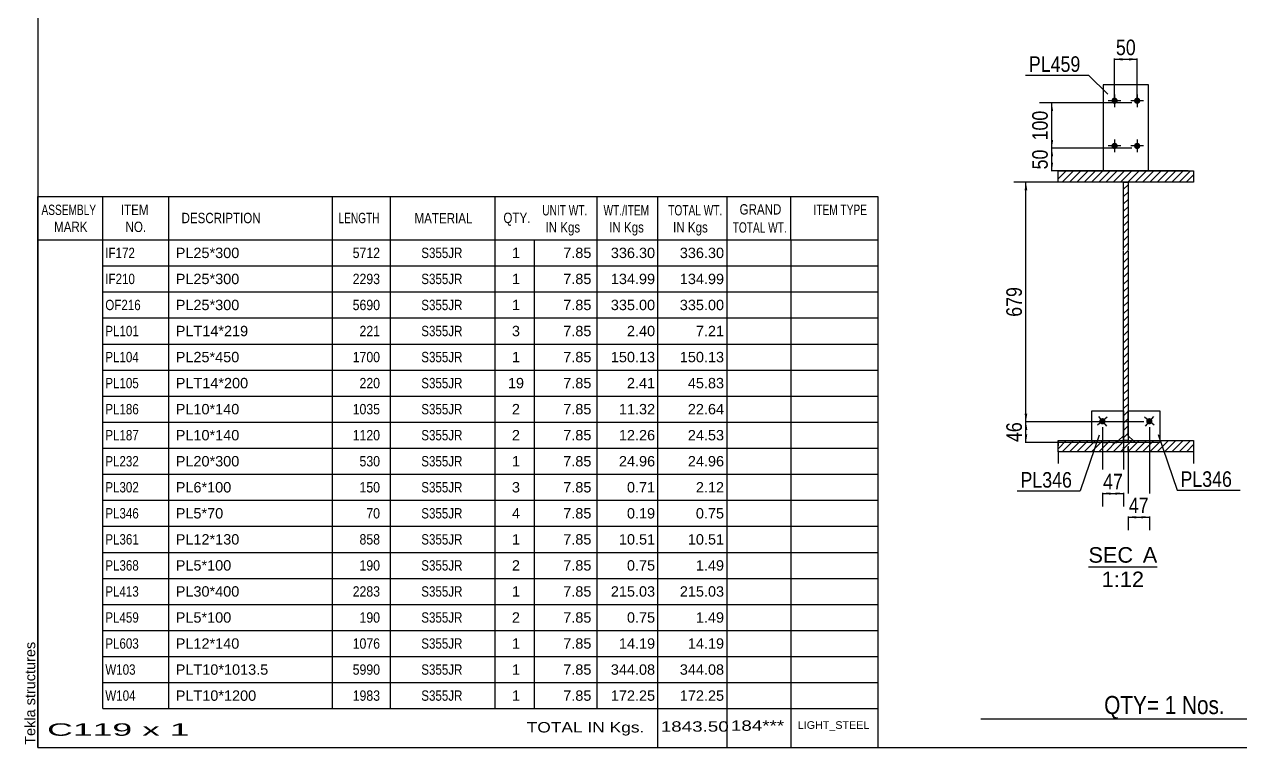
# Model space of a CAD drawing. Header units: millimetres. Extents: x -266 to 146, y -161 to 127.
# Drawn here: x -266.4 to -42.1, y -160.5 to -27.2 of the extents above; entities that cross this region are included whole.
import ezdxf

# ---------------------------------------------------------------- set-up
doc = ezdxf.new("R2010")
doc.units = ezdxf.units.MM
doc.linetypes.add('DXK_LINE_DOT1', pattern=[1.8814, 0.9407, -0.9407])
doc.styles.add('Arial', font='ARIAL.TTF', dxfattribs={"height": 0.2})
doc.styles.add('Arial Narrow', font='ARIALN.TTF', dxfattribs={"height": 0.2})

# ---------------------------------------------------------------- blocks, each defined once
blk = doc.blocks.new('Unknown-622979541-1210')
at = {"color": 5, "linetype": 'Continuous'}
for p, q in [((-263.9, 126.52), (-263.9, -160.48)), ((-263.9, -160.48), (146.1, -160.48))]:
    blk.add_line(p, q, dxfattribs=at)
at = {"color": 174, "linetype": 'Continuous', "style": 'Arial'}
blk.add_text('Tekla structures', height=1.9102, rotation=90, dxfattribs=at).set_placement((-264.4, -159.98))
blk = doc.blocks.new('Unknown-622979541-12 - 1256')
at = {"color": 1, "linetype": 'Continuous'}
blk.add_line((-70.17, -127.17), (-57.48, -127.17), dxfattribs=at)
at = {"color": 0, "linetype": 'Continuous'}
for points in [[(-61.95, -126.42), (-61.95, -123.42), (-70.17, -123.42), (-70.17, -126.42)], [(-57.48, -126.42), (-57.48, -123.42), (-60.15, -123.42), (-60.15, -126.42)], [(-59.93, -130.92), (-59.93, -127.92), (-67.72, -127.92), (-67.72, -130.92)]]:
    blk.add_wipeout(points, dxfattribs=at)
at = {"color": 136, "linetype": 'Continuous', "style": 'Arial'}
for s, height, p in [('SEC', 2.865, (-70.17, -126.42)), ('A', 2.87, (-60.15, -126.42)), ('1:12', 2.865, (-67.72, -130.92))]:
    blk.add_text(s, height=height, dxfattribs=at).set_placement(p)
blk = doc.blocks.new('Part-622979541-1280 - 1256')
at = {"linetype": 'Continuous'}
h = blk.add_hatch(dxfattribs=at)
h.set_pattern_fill('', scale=0.3, style=0, pattern_type=0)
h.set_pattern_definition([(45, (-50.77, -56.2679), (-0.67352, 0.67352), [])])
h.paths.add_polyline_path([(-75.77, -56.27), (-50.77, -56.27), (-50.77, -54.18), (-75.77, -54.18)])
at = {"color": 2, "linetype": 'Continuous'}
for p, q in [((-75.77, -56.27), (-75.77, -54.18)), ((-75.77, -54.18), (-50.77, -54.18)), ((-50.77, -54.18), (-50.77, -56.27)), ((-50.77, -56.27), (-75.77, -56.27))]:
    blk.add_line(p, q, dxfattribs=at)
blk = doc.blocks.new('Part-622979541-1282 - 1256')
at = {"linetype": 'Continuous'}
h = blk.add_hatch(dxfattribs=at)
h.set_pattern_fill('', scale=0.3, style=0, pattern_type=0)
h.set_pattern_definition([(45, (-50.77, -106.00215), (-0.67352, 0.67352), [])])
h.paths.add_polyline_path([(-75.77, -106), (-50.77, -106), (-50.77, -103.91), (-75.77, -103.91)])
at = {"color": 7, "linetype": 'DXK_LINE_DOT1'}
for p, q in [((-75.77, -103.91), (-75.77, -106)), ((-50.77, -103.91), (-50.77, -106))]:
    blk.add_line(p, q, dxfattribs=at)
at = {"color": 2, "linetype": 'Continuous'}
for p, q in [((-75.77, -106), (-75.77, -103.91)), ((-75.77, -103.91), (-50.77, -103.91)), ((-50.77, -103.91), (-50.77, -106)), ((-75.77, -106), (-75.77, -108.13)), ((-50.77, -106), (-75.77, -106)), ((-50.77, -106), (-50.77, -108.13))]:
    blk.add_line(p, q, dxfattribs=at)
blk = doc.blocks.new('Bolt-622979541-1334 - 1256')
at = {"linetype": 'Continuous'}
blk.add_hatch(color=3, dxfattribs=at).paths.add_polyline_path([(-58.49, -100.72, -1), (-59.39, -99.98, -1)])
at = {"color": 3, "linetype": 'Continuous'}
for p, q in [((-58.04, -101.09), (-59.84, -99.61)), ((-58.2, -99.45), (-59.68, -101.25))]:
    blk.add_line(p, q, dxfattribs=at)
blk = doc.blocks.new('Part-622979541-1286 - 1256')
at = {"linetype": 'Continuous'}
h = blk.add_hatch(dxfattribs=at)
h.set_pattern_fill('', scale=0.3, style=0, pattern_type=0)
h.set_pattern_definition([(45, (-62.8534, -103.9096), (-0.67352, 0.67352), [])])
h.paths.add_polyline_path([(-63.69, -103.91), (-62.85, -103.91), (-62.85, -56.27), (-63.69, -56.27)])
at = {"color": 2, "linetype": 'Continuous'}
for p, q in [((-63.69, -68.77), (-63.69, -56.27)), ((-63.69, -56.27), (-62.85, -56.27)), ((-62.85, -56.27), (-62.85, -68.77)), ((-63.69, -103.91), (-63.69, -68.87)), ((-62.85, -68.87), (-62.85, -103.91)), ((-62.85, -103.91), (-63.69, -103.91))]:
    blk.add_line(p, q, dxfattribs=at)
at = {"color": 7, "linetype": 'DXK_LINE_DOT1'}
for p, q in [((-63.69, -106.04), (-63.69, -103.91)), ((-62.85, -106.04), (-62.85, -103.91))]:
    blk.add_line(p, q, dxfattribs=at)
blk = doc.blocks.new('Bolt-622979541-1333 - 1256')
at = {"linetype": 'Continuous'}
blk.add_hatch(color=3, dxfattribs=at).paths.add_polyline_path([(-67.15, -99.98, -1), (-68.05, -100.72, -1)])
at = {"color": 3, "linetype": 'Continuous'}
for p, q in [((-66.7, -99.61), (-68.5, -101.09)), ((-68.34, -99.45), (-66.86, -101.25))]:
    blk.add_line(p, q, dxfattribs=at)
blk = doc.blocks.new('Bolt-622979541-1293 - 1256')
at = {"linetype": 'Continuous'}
for points in [[(-64.77, -41.27, -1), (-65.94, -41.27, -1)], [(-60.6, -41.27, -1), (-61.77, -41.27, -1)], [(-64.77, -49.6, -1), (-65.94, -49.6, -1)], [(-60.6, -49.6, -1), (-61.77, -49.6, -1)]]:
    blk.add_hatch(color=3, dxfattribs=at).paths.add_polyline_path(points)
at = {"color": 3, "linetype": 'Continuous'}
for p, q in [((-65.35, -40.1), (-65.35, -42.43)), ((-61.19, -40.1), (-61.19, -42.43)), ((-64.19, -41.27), (-66.52, -41.27)), ((-60.02, -41.27), (-62.35, -41.27)), ((-65.35, -48.43), (-65.35, -50.77)), ((-61.19, -48.43), (-61.19, -50.77)), ((-64.19, -49.6), (-66.52, -49.6)), ((-60.02, -49.6), (-62.35, -49.6))]:
    blk.add_line(p, q, dxfattribs=at)
blk = doc.blocks.new('Part-622979541-1361 - 1256')
at = {"color": 2, "linetype": 'Continuous'}
for p, q in [((-62.83, -103.01), (-62.83, -98.43)), ((-62.83, -98.43), (-57, -98.43)), ((-57, -98.43), (-57, -103.91)), ((-62.83, -103.01), (-61.93, -103.91))]:
    blk.add_line(p, q, dxfattribs=at)
at = {"color": 7, "linetype": 'DXK_LINE_DOT1'}
for p, q in [((-61.93, -103.91), (-61.58, -104.26)), ((-57, -104.26), (-61.58, -104.26)), ((-57, -103.91), (-57, -104.26))]:
    blk.add_line(p, q, dxfattribs=at)
blk = doc.blocks.new('Part-622979541-1366 - 1256')
at = {"color": 2, "linetype": 'Continuous'}
for p, q in [((-69.55, -103.91), (-69.55, -98.43)), ((-69.55, -98.43), (-63.71, -98.43)), ((-63.71, -98.43), (-63.71, -103.01)), ((-63.71, -103.01), (-64.61, -103.91))]:
    blk.add_line(p, q, dxfattribs=at)
at = {"color": 7, "linetype": 'DXK_LINE_DOT1'}
for p, q in [((-69.55, -103.91), (-69.55, -104.26)), ((-69.55, -104.26), (-64.96, -104.26)), ((-64.61, -103.91), (-64.96, -104.26))]:
    blk.add_line(p, q, dxfattribs=at)
blk = doc.blocks.new('Part-622979541-1389 - 1256')
at = {"color": 2, "linetype": 'Continuous'}
for p, q in [((-59.1, -38.35), (-67.44, -38.35)), ((-67.44, -38.35), (-67.44, -54.18)), ((-59.1, -54.18), (-59.1, -38.35))]:
    blk.add_line(p, q, dxfattribs=at)
at = {"color": 7, "linetype": 'DXK_LINE_DOT1'}
blk.add_line((-67.44, -54.18), (-59.1, -54.18), dxfattribs=at)
blk = doc.blocks.new('StraightDimension-622979541-1472 - 1256')
at = {"linetype": 'Continuous'}
for points in [[(-63.85, -33.87), (-65.35, -33.62), (-63.85, -33.37)], [(-62.69, -33.37), (-61.19, -33.62), (-62.69, -33.87)]]:
    blk.add_hatch(color=7, dxfattribs=at).paths.add_polyline_path(points)
at = {"color": 7, "linetype": 'Continuous'}
for p, q in [((-65.35, -40.68), (-65.35, -31.37)), ((-61.19, -40.68), (-61.19, -31.37)), ((-65.35, -33.62), (-61.19, -33.62))]:
    blk.add_line(p, q, dxfattribs=at)
at = {"color": 0}
blk.add_wipeout([(-60.84, -33.47), (-60.84, -29.27), (-65.7, -29.27), (-65.7, -33.47)], dxfattribs=at)
at = {"color": 3, "style": 'Arial Narrow'}
blk.add_text('50', height=2.863, dxfattribs=at).set_placement((-65.1, -32.87))
blk = doc.blocks.new('StraightDimension-622979541-1484 - 1256')
at = {"linetype": 'Continuous'}
for points in [[(-77.18, -43.18), (-76.93, -41.68), (-76.68, -43.18)], [(-76.68, -48.52), (-76.93, -50.02), (-77.18, -48.52)]]:
    blk.add_hatch(color=7, dxfattribs=at).paths.add_polyline_path(points)
at = {"color": 7, "linetype": 'Continuous'}
for p, q in [((-62.19, -41.68), (-79.18, -41.68)), ((-76.93, -50.02), (-76.93, -41.68)), ((-62.19, -50.02), (-79.18, -50.02))]:
    blk.add_line(p, q, dxfattribs=at)
at = {"color": 0}
blk.add_wipeout([(-77.08, -42.51), (-81.28, -42.51), (-81.28, -49.19), (-77.08, -49.19)], dxfattribs=at)
at = {"color": 3, "style": 'Arial Narrow'}
blk.add_text('100', height=2.863, rotation=90.0002, dxfattribs=at).set_placement((-77.68, -48.59))
blk = doc.blocks.new('StraightDimension-622979541-1425 - 1256')
at = {"linetype": 'Continuous'}
for points in [[(-66.1, -113.9), (-67.6, -113.65), (-66.1, -113.4)], [(-65.19, -113.4), (-63.69, -113.65), (-65.19, -113.9)]]:
    blk.add_hatch(color=7, dxfattribs=at).paths.add_polyline_path(points)
at = {"color": 7, "linetype": 'Continuous'}
for p, q in [((-67.6, -101.43), (-67.6, -116.05)), ((-63.69, -103.1), (-63.69, -116.05)), ((-67.6, -113.65), (-63.69, -113.65))]:
    blk.add_line(p, q, dxfattribs=at)
at = {"color": 0}
blk.add_wipeout([(-63.22, -113.5), (-63.22, -109.3), (-68.07, -109.3), (-68.07, -113.5)], dxfattribs=at)
at = {"color": 3, "style": 'Arial Narrow'}
blk.add_text('47', height=2.863, dxfattribs=at).set_placement((-67.47, -112.9))
blk = doc.blocks.new('StraightDimension-622979541-1494 - 1256')
at = {"linetype": 'Continuous'}
for points in [[(-77.18, -51.52), (-76.93, -50.02), (-76.68, -51.52)], [(-76.68, -52.68), (-76.93, -54.18), (-77.18, -52.68)]]:
    blk.add_hatch(color=7, dxfattribs=at).paths.add_polyline_path(points)
at = {"color": 7, "linetype": 'Continuous'}
for p, q in [((-62.19, -50.02), (-79.18, -50.02)), ((-76.93, -54.18), (-76.93, -50.02)), ((-51.77, -54.18), (-79.18, -54.18))]:
    blk.add_line(p, q, dxfattribs=at)
at = {"color": 0}
blk.add_wipeout([(-77.08, -49.67), (-81.28, -49.67), (-81.28, -54.53), (-77.08, -54.53)], dxfattribs=at)
at = {"color": 3, "style": 'Arial Narrow'}
blk.add_text('50', height=2.863, rotation=90.0002, dxfattribs=at).set_placement((-77.68, -53.93))
blk = doc.blocks.new('StraightDimension-622979541-1455 - 1256')
at = {"linetype": 'Continuous'}
for points in [[(-81.95, -57.77), (-81.7, -56.27), (-81.45, -57.77)], [(-81.45, -98.93), (-81.7, -100.43), (-81.95, -98.93)]]:
    blk.add_hatch(color=7, dxfattribs=at).paths.add_polyline_path(points)
at = {"color": 7, "linetype": 'Continuous'}
for p, q in [((-51.77, -56.27), (-83.95, -56.27)), ((-81.7, -100.43), (-81.7, -56.27)), ((-59.94, -100.43), (-83.95, -100.43))]:
    blk.add_line(p, q, dxfattribs=at)
at = {"color": 0}
blk.add_wipeout([(-81.85, -75.01), (-86.05, -75.01), (-86.05, -81.69), (-81.85, -81.69)], dxfattribs=at)
at = {"color": 3, "style": 'Arial Narrow'}
blk.add_text('679', height=2.863, rotation=90.0002, dxfattribs=at).set_placement((-82.45, -81.09))
blk = doc.blocks.new('StraightDimension-622979541-1464 - 1256')
at = {"linetype": 'Continuous'}
for points in [[(-81.95, -101.93), (-81.7, -100.43), (-81.45, -101.93)], [(-81.45, -102.76), (-81.7, -104.26), (-81.95, -102.76)]]:
    blk.add_hatch(color=7, dxfattribs=at).paths.add_polyline_path(points)
at = {"color": 7, "linetype": 'Continuous'}
for p, q in [((-59.94, -100.43), (-83.95, -100.43)), ((-81.7, -104.26), (-81.7, -100.43)), ((-58, -104.26), (-83.95, -104.26))]:
    blk.add_line(p, q, dxfattribs=at)
at = {"color": 0}
blk.add_wipeout([(-81.85, -99.92), (-86.05, -99.92), (-86.05, -104.78), (-81.85, -104.78)], dxfattribs=at)
at = {"color": 3, "style": 'Arial Narrow'}
blk.add_text('46', height=2.863, rotation=90.0002, dxfattribs=at).set_placement((-82.45, -104.18))
blk = doc.blocks.new('StraightDimension-622979541-1505 - 1256')
at = {"linetype": 'Continuous'}
for points in [[(-61.35, -118.27), (-62.85, -118.02), (-61.35, -117.77)], [(-60.44, -117.77), (-58.94, -118.02), (-60.44, -118.27)]]:
    blk.add_hatch(color=7, dxfattribs=at).paths.add_polyline_path(points)
at = {"color": 7, "linetype": 'Continuous'}
for p, q in [((-58.94, -101.43), (-58.94, -120.42)), ((-62.85, -104.91), (-62.85, -120.42)), ((-62.85, -118.02), (-58.94, -118.02))]:
    blk.add_line(p, q, dxfattribs=at)
at = {"color": 0}
blk.add_wipeout([(-58.47, -117.87), (-58.47, -113.67), (-63.32, -113.67), (-63.32, -117.87)], dxfattribs=at)
at = {"color": 3, "style": 'Arial Narrow'}
blk.add_text('47', height=2.863, dxfattribs=at).set_placement((-62.72, -117.27))
blk = doc.blocks.new('CBS_BOM-622979541-12163')
at = {"color": 7, "linetype": 'Continuous'}
for p, q in [((-263.93, -66.91), (-263.93, -58.91)), ((-263.93, -58.91), (-109.01, -58.91)), ((-251.93, -66.91), (-251.93, -58.91)), ((-239.74, -66.91), (-239.74, -58.91)), ((-209.58, -66.91), (-209.58, -58.91)), ((-198.9, -66.91), (-198.9, -58.91)), ((-179.58, -66.91), (-179.58, -58.91)), ((-160.78, -66.91), (-160.78, -58.91)), ((-149.57, -66.91), (-149.57, -58.91)), ((-136.78, -66.91), (-136.78, -58.91)), ((-125.03, -66.91), (-125.03, -58.91)), ((-109.01, -58.92), (-109.02, -66.9)), ((-263.93, -66.91), (-109.01, -66.91)), ((-263.93, -71.71), (-263.93, -66.91)), ((-251.93, -71.71), (-251.93, -66.91)), ((-239.74, -71.71), (-239.74, -66.91)), ((-209.58, -71.71), (-209.58, -66.91)), ((-198.9, -71.71), (-198.9, -66.91)), ((-179.58, -71.71), (-179.58, -66.91)), ((-172.32, -71.71), (-172.32, -66.91)), ((-160.78, -71.71), (-160.78, -66.91)), ((-149.57, -71.71), (-149.57, -66.91)), ((-136.78, -71.71), (-136.78, -66.91)), ((-125.02, -71.71), (-125.02, -66.91)), ((-109.01, -66.92), (-109.01, -71.71)), ((-263.93, -76.51), (-263.93, -71.71)), ((-251.93, -71.71), (-109.01, -71.71)), ((-251.93, -76.51), (-251.93, -71.71)), ((-239.74, -76.51), (-239.74, -71.71)), ((-209.58, -76.51), (-209.58, -71.71)), ((-198.9, -76.51), (-198.9, -71.71)), ((-179.58, -76.51), (-179.58, -71.71)), ((-172.32, -76.51), (-172.32, -71.71)), ((-160.78, -76.51), (-160.78, -71.71)), ((-149.57, -76.51), (-149.57, -71.71)), ((-136.78, -76.51), (-136.78, -71.71)), ((-125.02, -76.51), (-125.02, -71.71)), ((-109.01, -71.72), (-109.01, -76.51)), ((-263.93, -81.31), (-263.93, -76.51)), ((-251.93, -76.51), (-109.01, -76.51)), ((-251.93, -81.31), (-251.93, -76.51)), ((-239.74, -81.31), (-239.74, -76.51)), ((-209.58, -81.31), (-209.58, -76.51)), ((-198.9, -81.31), (-198.9, -76.51)), ((-179.58, -81.31), (-179.58, -76.51)), ((-172.32, -81.31), (-172.32, -76.51)), ((-160.78, -81.31), (-160.78, -76.51)), ((-149.57, -81.31), (-149.57, -76.51)), ((-136.78, -81.31), (-136.78, -76.51)), ((-125.02, -81.31), (-125.02, -76.51)), ((-109.01, -76.52), (-109.01, -81.31)), ((-263.93, -86.11), (-263.93, -81.31)), ((-251.93, -81.31), (-109.01, -81.31)), ((-251.93, -86.11), (-251.93, -81.31)), ((-239.74, -86.11), (-239.74, -81.31)), ((-209.58, -86.11), (-209.58, -81.31)), ((-198.9, -86.11), (-198.9, -81.31)), ((-179.58, -86.11), (-179.58, -81.31)), ((-172.32, -86.11), (-172.32, -81.31)), ((-160.78, -86.11), (-160.78, -81.31)), ((-149.57, -86.11), (-149.57, -81.31)), ((-136.78, -86.11), (-136.78, -81.31)), ((-125.02, -86.11), (-125.02, -81.31)), ((-109.01, -81.32), (-109.01, -86.11)), ((-263.93, -90.91), (-263.93, -86.11)), ((-251.93, -86.11), (-109.01, -86.11)), ((-251.93, -90.91), (-251.93, -86.11)), ((-239.74, -90.91), (-239.74, -86.11)), ((-209.58, -90.91), (-209.58, -86.11)), ((-198.9, -90.91), (-198.9, -86.11)), ((-179.58, -90.91), (-179.58, -86.11)), ((-172.32, -90.91), (-172.32, -86.11)), ((-160.78, -90.91), (-160.78, -86.11)), ((-149.57, -90.91), (-149.57, -86.11)), ((-136.78, -90.91), (-136.78, -86.11)), ((-125.02, -90.91), (-125.02, -86.11)), ((-109.01, -86.12), (-109.01, -90.91)), ((-263.93, -95.71), (-263.93, -90.91)), ((-251.93, -90.91), (-109.01, -90.91)), ((-251.93, -95.71), (-251.93, -90.91)), ((-239.74, -95.71), (-239.74, -90.91)), ((-209.58, -95.71), (-209.58, -90.91)), ((-198.9, -95.71), (-198.9, -90.91)), ((-179.58, -95.71), (-179.58, -90.91)), ((-172.32, -95.71), (-172.32, -90.91)), ((-160.78, -95.71), (-160.78, -90.91)), ((-149.57, -95.71), (-149.57, -90.91)), ((-136.78, -95.71), (-136.78, -90.91)), ((-125.02, -95.71), (-125.02, -90.91)), ((-109.01, -90.92), (-109.01, -95.71)), ((-263.93, -100.51), (-263.93, -95.71)), ((-251.93, -95.71), (-109.01, -95.71)), ((-251.93, -100.51), (-251.93, -95.71)), ((-239.74, -100.51), (-239.74, -95.71)), ((-209.58, -100.51), (-209.58, -95.71)), ((-198.9, -100.51), (-198.9, -95.71)), ((-179.58, -100.51), (-179.58, -95.71)), ((-172.32, -100.51), (-172.32, -95.71)), ((-160.78, -100.51), (-160.78, -95.71)), ((-149.57, -100.51), (-149.57, -95.71)), ((-136.78, -100.51), (-136.78, -95.71)), ((-125.02, -100.51), (-125.02, -95.71)), ((-109.01, -95.72), (-109.01, -100.51)), ((-263.93, -105.31), (-263.93, -100.51)), ((-251.93, -100.51), (-109.01, -100.51)), ((-251.93, -105.31), (-251.93, -100.51)), ((-239.74, -105.31), (-239.74, -100.51)), ((-209.58, -105.31), (-209.58, -100.51)), ((-198.9, -105.31), (-198.9, -100.51)), ((-179.58, -105.31), (-179.58, -100.51)), ((-172.32, -105.31), (-172.32, -100.51)), ((-160.78, -105.31), (-160.78, -100.51)), ((-149.57, -105.31), (-149.57, -100.51)), ((-136.78, -105.31), (-136.78, -100.51)), ((-125.02, -105.31), (-125.02, -100.51)), ((-109.01, -100.52), (-109.01, -105.31)), ((-263.93, -110.11), (-263.93, -105.31)), ((-251.93, -105.31), (-109.01, -105.31)), ((-251.93, -110.11), (-251.93, -105.31)), ((-239.74, -110.11), (-239.74, -105.31)), ((-209.58, -110.11), (-209.58, -105.31)), ((-198.9, -110.11), (-198.9, -105.31)), ((-179.58, -110.11), (-179.58, -105.31)), ((-172.32, -110.11), (-172.32, -105.31)), ((-160.78, -110.11), (-160.78, -105.31)), ((-149.57, -110.11), (-149.57, -105.31)), ((-136.78, -110.11), (-136.78, -105.31)), ((-125.02, -110.11), (-125.02, -105.31)), ((-109.01, -105.32), (-109.01, -110.11)), ((-263.93, -114.91), (-263.93, -110.11)), ((-251.93, -110.11), (-109.01, -110.11)), ((-251.93, -114.91), (-251.93, -110.11)), ((-239.74, -114.91), (-239.74, -110.11)), ((-209.58, -114.91), (-209.58, -110.11)), ((-198.9, -114.91), (-198.9, -110.11)), ((-179.58, -114.91), (-179.58, -110.11)), ((-172.32, -114.91), (-172.32, -110.11)), ((-160.78, -114.91), (-160.78, -110.11)), ((-149.57, -114.91), (-149.57, -110.11)), ((-136.78, -114.91), (-136.78, -110.11)), ((-125.02, -114.91), (-125.02, -110.11)), ((-109.01, -110.12), (-109.01, -114.91)), ((-263.93, -119.71), (-263.93, -114.91)), ((-251.93, -114.91), (-109.01, -114.91)), ((-251.93, -119.71), (-251.93, -114.91)), ((-239.74, -119.71), (-239.74, -114.91)), ((-209.58, -119.71), (-209.58, -114.91)), ((-198.9, -119.71), (-198.9, -114.91)), ((-179.58, -119.71), (-179.58, -114.91)), ((-172.32, -119.71), (-172.32, -114.91)), ((-160.78, -119.71), (-160.78, -114.91)), ((-149.57, -119.71), (-149.57, -114.91)), ((-136.78, -119.71), (-136.78, -114.91)), ((-125.02, -119.71), (-125.02, -114.91)), ((-109.01, -114.92), (-109.01, -119.71)), ((-263.93, -124.51), (-263.93, -119.71)), ((-251.93, -119.71), (-109.01, -119.71)), ((-251.93, -124.51), (-251.93, -119.71)), ((-239.74, -124.51), (-239.74, -119.71)), ((-209.58, -124.51), (-209.58, -119.71)), ((-198.9, -124.51), (-198.9, -119.71)), ((-179.58, -124.51), (-179.58, -119.71)), ((-172.32, -124.51), (-172.32, -119.71)), ((-160.78, -124.51), (-160.78, -119.71)), ((-149.57, -124.51), (-149.57, -119.71)), ((-136.78, -124.51), (-136.78, -119.71)), ((-125.02, -124.51), (-125.02, -119.71)), ((-109.01, -119.72), (-109.01, -124.51)), ((-263.93, -129.31), (-263.93, -124.51)), ((-251.93, -124.51), (-109.01, -124.51)), ((-251.93, -129.31), (-251.93, -124.51)), ((-239.74, -129.31), (-239.74, -124.51)), ((-209.58, -129.31), (-209.58, -124.51)), ((-198.9, -129.31), (-198.9, -124.51)), ((-179.58, -129.31), (-179.58, -124.51)), ((-172.32, -129.31), (-172.32, -124.51)), ((-160.78, -129.31), (-160.78, -124.51)), ((-149.57, -129.31), (-149.57, -124.51)), ((-136.78, -129.31), (-136.78, -124.51)), ((-125.02, -129.31), (-125.02, -124.51)), ((-109.01, -124.52), (-109.01, -129.31)), ((-263.93, -134.11), (-263.93, -129.31)), ((-251.93, -129.31), (-109.01, -129.31)), ((-251.93, -134.11), (-251.93, -129.31)), ((-239.74, -134.11), (-239.74, -129.31)), ((-209.58, -134.11), (-209.58, -129.31)), ((-198.9, -134.11), (-198.9, -129.31)), ((-179.58, -134.11), (-179.58, -129.31)), ((-172.32, -134.11), (-172.32, -129.31)), ((-160.78, -134.11), (-160.78, -129.31)), ((-149.57, -134.11), (-149.57, -129.31)), ((-136.78, -134.11), (-136.78, -129.31)), ((-125.02, -134.11), (-125.02, -129.31)), ((-109.01, -129.32), (-109.01, -134.11)), ((-263.93, -138.91), (-263.93, -134.11)), ((-251.93, -134.11), (-109.01, -134.11)), ((-251.93, -138.91), (-251.93, -134.11)), ((-239.74, -138.91), (-239.74, -134.11)), ((-209.58, -138.91), (-209.58, -134.11)), ((-198.9, -138.91), (-198.9, -134.11)), ((-179.58, -138.91), (-179.58, -134.11)), ((-172.32, -138.91), (-172.32, -134.11)), ((-160.78, -138.91), (-160.78, -134.11)), ((-149.57, -138.91), (-149.57, -134.11)), ((-136.78, -138.91), (-136.78, -134.11)), ((-125.02, -138.91), (-125.02, -134.11)), ((-109.01, -134.12), (-109.01, -138.91)), ((-263.93, -143.71), (-263.93, -138.91)), ((-251.93, -138.91), (-109.01, -138.91)), ((-251.93, -143.71), (-251.93, -138.91)), ((-239.74, -143.71), (-239.74, -138.91)), ((-209.58, -143.71), (-209.58, -138.91)), ((-198.9, -143.71), (-198.9, -138.91)), ((-179.58, -143.71), (-179.58, -138.91)), ((-172.32, -143.71), (-172.32, -138.91)), ((-160.78, -143.71), (-160.78, -138.91)), ((-149.57, -143.71), (-149.57, -138.91)), ((-136.78, -143.71), (-136.78, -138.91)), ((-125.02, -143.71), (-125.02, -138.91)), ((-109.01, -138.92), (-109.01, -143.71)), ((-263.93, -148.51), (-263.93, -143.71)), ((-251.93, -143.71), (-109.01, -143.71)), ((-251.93, -148.51), (-251.93, -143.71)), ((-239.74, -148.51), (-239.74, -143.71)), ((-209.58, -148.51), (-209.58, -143.71)), ((-198.9, -148.51), (-198.9, -143.71)), ((-179.58, -148.51), (-179.58, -143.71)), ((-172.32, -148.51), (-172.32, -143.71)), ((-160.78, -148.51), (-160.78, -143.71)), ((-149.57, -148.51), (-149.57, -143.71)), ((-136.78, -148.51), (-136.78, -143.71)), ((-125.02, -148.51), (-125.02, -143.71)), ((-109.01, -143.72), (-109.01, -148.51)), ((-263.93, -153.31), (-263.93, -148.51)), ((-251.93, -148.51), (-109.01, -148.51)), ((-251.93, -153.31), (-251.93, -148.51)), ((-239.74, -153.31), (-239.74, -148.51)), ((-209.58, -153.31), (-209.58, -148.51)), ((-198.9, -153.31), (-198.9, -148.51)), ((-179.58, -153.31), (-179.58, -148.51)), ((-172.32, -153.31), (-172.32, -148.51)), ((-160.78, -153.31), (-160.78, -148.51)), ((-149.57, -153.31), (-149.57, -148.51)), ((-136.78, -153.31), (-136.78, -148.51)), ((-125.02, -153.31), (-125.02, -148.51)), ((-109.01, -148.52), (-109.01, -153.31)), ((-263.93, -160.51), (-263.93, -153.33)), ((-251.93, -153.31), (-109.01, -153.31)), ((-149.57, -160.51), (-149.57, -153.33)), ((-136.78, -160.51), (-136.78, -153.33)), ((-124.98, -160.51), (-124.98, -153.33)), ((-109.01, -153.31), (-109.01, -160.51)), ((-263.93, -160.51), (-109.01, -160.51))]:
    blk.add_line(p, q, dxfattribs=at)
at = {"color": 3, "linetype": 'Continuous', "style": 'Arial'}
for s, height, width, p in [('ASSEMBLY', 1.91, 0.7, (-263.25, -62.33)), ('ITEM', 1.91, 0.8, (-248.61, -62.33)), ('UNIT WT.', 1.91, 0.7, (-170.89, -62.41)), ('WT./ITEM', 1.91, 0.7, (-159.6, -62.41)), ('TOTAL WT.', 1.91, 0.7, (-147.66, -62.41)), ('GRAND', 1.91, 0.8, (-134.51, -62.25)), ('ITEM TYPE', 1.91, 0.7, (-120.87, -62.33)), ('DESCRIPTION', 1.9102, 0.8, (-237.42, -63.84)), ('LENGTH', 1.91, 0.7, (-208.47, -63.84)), ('MATERIAL', 1.91, 0.8, (-194.45, -63.89)), ('QTY.', 1.91, 0.8, (-178.06, -63.81)), ('MARK', 1.91, 0.8, (-260.93, -65.47)), ('NO.', 1.91, 0.8, (-247.75, -65.47)), ('IN Kgs', 1.91, 0.8, (-170.31, -65.55)), ('IN Kgs', 1.91, 0.8, (-158.56, -65.55)), ('IN Kgs', 1.91, 0.8, (-146.77, -65.55)), ('TOTAL WT.', 1.91, 0.7, (-135.77, -65.59))]:
    blk.add_text(s, height=height, dxfattribs=dict(at, width=width)).set_placement(p)
at = {"color": 7, "linetype": 'Continuous', "style": 'Arial'}
for s, width, p in [('IF172', 0.8, (-251.48, -70.27)), ('5712', 0.85, (-205.86, -70.27)), ('S355JR', 0.8, (-193.21, -70.27)), ('IF210', 0.8, (-251.48, -75.07)), ('2293', 0.85, (-205.86, -75.07)), ('S355JR', 0.8, (-193.21, -75.07)), ('OF216', 0.8, (-251.48, -79.87)), ('5690', 0.85, (-205.86, -79.87)), ('S355JR', 0.8, (-193.21, -79.87)), ('PL101', 0.8, (-251.48, -84.67)), ('221', 0.85, (-204.6, -84.67)), ('S355JR', 0.8, (-193.21, -84.67)), ('PL104', 0.8, (-251.48, -89.47)), ('1700', 0.85, (-205.86, -89.47)), ('S355JR', 0.8, (-193.21, -89.47)), ('PL105', 0.8, (-251.48, -94.27)), ('220', 0.85, (-204.6, -94.27)), ('S355JR', 0.8, (-193.21, -94.27)), ('PL186', 0.8, (-251.48, -99.07)), ('1035', 0.85, (-205.86, -99.07)), ('S355JR', 0.8, (-193.21, -99.07)), ('PL187', 0.8, (-251.48, -103.87)), ('1120', 0.85, (-205.86, -103.87)), ('S355JR', 0.8, (-193.21, -103.87)), ('PL232', 0.8, (-251.48, -108.67)), ('530', 0.85, (-204.6, -108.67)), ('S355JR', 0.8, (-193.21, -108.67)), ('PL302', 0.8, (-251.48, -113.47)), ('150', 0.85, (-204.6, -113.47)), ('S355JR', 0.8, (-193.21, -113.47)), ('PL346', 0.8, (-251.48, -118.27)), ('70', 0.85, (-203.34, -118.27)), ('S355JR', 0.8, (-193.21, -118.27)), ('PL361', 0.8, (-251.48, -123.07)), ('858', 0.85, (-204.6, -123.07)), ('S355JR', 0.8, (-193.21, -123.07)), ('PL368', 0.8, (-251.48, -127.87)), ('190', 0.85, (-204.6, -127.87)), ('S355JR', 0.8, (-193.21, -127.87)), ('PL413', 0.8, (-251.48, -132.67)), ('2283', 0.85, (-205.86, -132.67)), ('S355JR', 0.8, (-193.21, -132.67)), ('PL459', 0.8, (-251.48, -137.47)), ('190', 0.85, (-204.6, -137.47)), ('S355JR', 0.8, (-193.21, -137.47)), ('PL603', 0.8, (-251.48, -142.27)), ('1076', 0.85, (-205.86, -142.27)), ('S355JR', 0.8, (-193.21, -142.27)), ('W103', 0.8, (-251.48, -147.07)), ('5990', 0.85, (-205.86, -147.07)), ('S355JR', 0.8, (-193.21, -147.07)), ('W104', 0.8, (-251.48, -151.87)), ('1983', 0.85, (-205.86, -151.87)), ('S355JR', 0.8, (-193.21, -151.87))]:
    blk.add_text(s, height=1.91, dxfattribs=dict(at, width=width)).set_placement(p)
for s, height, p in [('PL25*300', 1.91, (-238.49, -70.27)), ('1', 1.91, (-176.49, -70.27)), ('7.85', 1.91, (-167.03, -70.27)), ('336.30', 1.91, (-158.25, -70.27)), ('336.30', 1.91, (-145.53, -70.27)), ('PL25*300', 1.91, (-238.49, -75.07)), ('1', 1.91, (-176.49, -75.07)), ('7.85', 1.91, (-167.03, -75.07)), ('134.99', 1.91, (-158.25, -75.07)), ('134.99', 1.91, (-145.53, -75.07)), ('PL25*300', 1.91, (-238.49, -79.87)), ('1', 1.91, (-176.49, -79.87)), ('7.85', 1.91, (-167.03, -79.87)), ('335.00', 1.91, (-158.25, -79.87)), ('335.00', 1.91, (-145.53, -79.87)), ('PLT14*219', 1.91, (-238.49, -84.67)), ('3', 1.91, (-176.49, -84.67)), ('7.85', 1.91, (-167.03, -84.67)), ('2.40', 1.91, (-155.28, -84.67)), ('7.21', 1.91, (-142.57, -84.67)), ('PL25*450', 1.91, (-238.49, -89.47)), ('1', 1.91, (-176.49, -89.47)), ('7.85', 1.91, (-167.03, -89.47)), ('150.13', 1.91, (-158.25, -89.47)), ('150.13', 1.91, (-145.53, -89.47)), ('PLT14*200', 1.91, (-238.49, -94.27)), ('19', 1.91, (-177.23, -94.27)), ('7.85', 1.91, (-167.03, -94.27)), ('2.41', 1.91, (-155.28, -94.27)), ('45.83', 1.91, (-144.05, -94.27)), ('PL10*140', 1.91, (-238.49, -99.07)), ('2', 1.91, (-176.49, -99.07)), ('7.85', 1.91, (-167.03, -99.07)), ('11.32', 1.91, (-156.76, -99.07)), ('22.64', 1.91, (-144.05, -99.07)), ('PL10*140', 1.91, (-238.49, -103.87)), ('2', 1.91, (-176.49, -103.87)), ('7.85', 1.91, (-167.03, -103.87)), ('12.26', 1.91, (-156.76, -103.87)), ('24.53', 1.91, (-144.05, -103.87)), ('PL20*300', 1.91, (-238.49, -108.67)), ('1', 1.91, (-176.49, -108.67)), ('7.85', 1.91, (-167.03, -108.67)), ('24.96', 1.91, (-156.76, -108.67)), ('24.96', 1.91, (-144.05, -108.67)), ('PL6*100', 1.91, (-238.49, -113.47)), ('3', 1.91, (-176.49, -113.47)), ('7.85', 1.91, (-167.03, -113.47)), ('0.71', 1.91, (-155.28, -113.47)), ('2.12', 1.91, (-142.57, -113.47)), ('PL5*70', 1.91, (-238.49, -118.27)), ('4', 1.91, (-176.49, -118.27)), ('7.85', 1.91, (-167.03, -118.27)), ('0.19', 1.91, (-155.28, -118.27)), ('0.75', 1.91, (-142.57, -118.27)), ('PL12*130', 1.91, (-238.49, -123.07)), ('1', 1.91, (-176.49, -123.07)), ('7.85', 1.91, (-167.03, -123.07)), ('10.51', 1.91, (-156.76, -123.07)), ('10.51', 1.91, (-144.05, -123.07)), ('PL5*100', 1.91, (-238.49, -127.87)), ('2', 1.91, (-176.49, -127.87)), ('7.85', 1.91, (-167.03, -127.87)), ('0.75', 1.91, (-155.28, -127.87)), ('1.49', 1.91, (-142.57, -127.87)), ('PL30*400', 1.91, (-238.49, -132.67)), ('1', 1.91, (-176.49, -132.67)), ('7.85', 1.91, (-167.03, -132.67)), ('215.03', 1.91, (-158.25, -132.67)), ('215.03', 1.91, (-145.53, -132.67)), ('PL5*100', 1.91, (-238.49, -137.47)), ('2', 1.91, (-176.49, -137.47)), ('7.85', 1.91, (-167.03, -137.47)), ('0.75', 1.91, (-155.28, -137.47)), ('1.49', 1.91, (-142.57, -137.47)), ('PL12*140', 1.91, (-238.49, -142.27)), ('1', 1.91, (-176.49, -142.27)), ('7.85', 1.91, (-167.03, -142.27)), ('14.19', 1.91, (-156.76, -142.27)), ('14.19', 1.91, (-144.05, -142.27)), ('PLT10*1013.5', 1.9102, (-238.49, -147.07)), ('1', 1.91, (-176.49, -147.07)), ('7.85', 1.91, (-167.03, -147.07)), ('344.08', 1.91, (-158.25, -147.07)), ('344.08', 1.91, (-145.53, -147.07)), ('PLT10*1200', 1.91, (-238.49, -151.87)), ('1', 1.91, (-176.49, -151.87)), ('7.85', 1.91, (-167.03, -151.87)), ('172.25', 1.91, (-158.25, -151.87)), ('172.25', 1.91, (-145.53, -151.87))]:
    blk.add_text(s, height=height, dxfattribs=at).set_placement(p)
at = {"color": 6, "linetype": 'Continuous', "style": 'Arial'}
for s, height, width, p in [('C119 x 1', 2.292, 2.05, (-262.21, -158.32)), ('TOTAL IN Kgs.', 1.9102, 1.2, (-173.77, -157.71)), ('1843.50', 1.91, 1.3, (-149.04, -157.56)), ('184***', 1.91, 1.3, (-136.11, -157.4))]:
    blk.add_text(s, height=height, dxfattribs=dict(at, width=width)).set_placement(p)
blk.add_text('LIGHT_STEEL', height=1.4135, dxfattribs=at).set_placement((-123.76, -157.05))
blk = doc.blocks.new('CBS_CALLOFF-622979541-12164')
at = {"color": 7, "linetype": 'Continuous'}
blk.add_line((-90.02, -155.21), (26.21, -155.23), dxfattribs=at)
at = {"color": 3, "linetype": 'Continuous', "style": 'Arial Narrow'}
blk.add_text('QTY= 1 Nos.      COLUMN     MKD : C119', height=3.3405, dxfattribs=at).set_placement((-67.27, -154.32))
blk = doc.blocks.new('Mark-622979541-1356 - 1256')
at = {"color": 0}
blk.add_wipeout([(-43.7, -112.44), (-43.7, -109.44), (-53.2, -109.44), (-53.2, -112.44)], dxfattribs=at)
blk.add_wipeout([(-43.7, -112.44), (-43.7, -109.44), (-53.2, -109.44), (-53.2, -112.44)], dxfattribs=at)
at = {"color": 7, "linetype": 'Continuous'}
for p, q in [((-57.3, -102.78), (-53.8, -113.04)), ((-53.8, -113.04), (-42.2, -113.04))]:
    blk.add_line(p, q, dxfattribs=at)
at = {"color": 3, "style": 'Arial Narrow'}
blk.add_text('PL346', height=2.863, dxfattribs=at).set_placement((-53.2, -112.44))
blk = doc.blocks.new('Mark-622979541-1362 - 1256')
at = {"color": 7, "linetype": 'Continuous'}
blk.add_line((-68.2, -102.92), (-71.7, -113.18), dxfattribs=at)
at = {"color": 0}
blk.add_wipeout([(-73.2, -112.58), (-73.2, -109.58), (-82.7, -109.58), (-82.7, -112.58)], dxfattribs=at)
blk.add_wipeout([(-73.2, -112.58), (-73.2, -109.58), (-82.7, -109.58), (-82.7, -112.58)], dxfattribs=at)
at = {"color": 7, "linetype": 'Continuous'}
blk.add_line((-83.3, -113.18), (-71.7, -113.18), dxfattribs=at)
at = {"color": 3, "style": 'Arial Narrow'}
blk.add_text('PL346', height=2.863, dxfattribs=at).set_placement((-82.7, -112.58))
blk = doc.blocks.new('Mark-622979541-1385 - 1256')
at = {"color": 7, "linetype": 'Continuous'}
blk.add_line((-66.61, -40.08), (-70.15, -36.55), dxfattribs=at)
at = {"color": 0}
blk.add_wipeout([(-71.65, -35.95), (-71.65, -32.95), (-81.15, -32.95), (-81.15, -35.95)], dxfattribs=at)
blk.add_wipeout([(-71.65, -35.95), (-71.65, -32.95), (-81.15, -32.95), (-81.15, -35.95)], dxfattribs=at)
at = {"color": 7, "linetype": 'Continuous'}
blk.add_line((-81.75, -36.55), (-70.15, -36.55), dxfattribs=at)
at = {"color": 3, "style": 'Arial Narrow'}
blk.add_text('PL459', height=2.863, dxfattribs=at).set_placement((-81.15, -35.95))

msp = doc.modelspace()

# ---------------------------------------------------------------- block references
for name in ['Unknown-622979541-1210', 'Part-622979541-1389 - 1256', 'Bolt-622979541-1293 - 1256', 'Part-622979541-1280 - 1256', 'Part-622979541-1286 - 1256', 'CBS_BOM-622979541-12163', 'Part-622979541-1366 - 1256', 'Part-622979541-1361 - 1256', 'Bolt-622979541-1333 - 1256', 'Bolt-622979541-1334 - 1256', 'Part-622979541-1282 - 1256', 'CBS_CALLOFF-622979541-12164']:
    msp.add_blockref(name, (0, 0))

# ---------------------------------------------------------------- next in the draw order: block references
for name in ['StraightDimension-622979541-1472 - 1256', 'StraightDimension-622979541-1425 - 1256', 'Unknown-622979541-12 - 1256']:
    msp.add_blockref(name, (0, 0))

# ---------------------------------------------------------------- next in the draw order: block references
for name in ['Mark-622979541-1385 - 1256', 'StraightDimension-622979541-1484 - 1256', 'StraightDimension-622979541-1455 - 1256']:
    msp.add_blockref(name, (0, 0))

# ---------------------------------------------------------------- next in the draw order: block references
for name in ['StraightDimension-622979541-1494 - 1256', 'StraightDimension-622979541-1464 - 1256']:
    msp.add_blockref(name, (0, 0))

# ---------------------------------------------------------------- next in the draw order: block references
for name in ['Mark-622979541-1362 - 1256', 'StraightDimension-622979541-1505 - 1256', 'Mark-622979541-1356 - 1256']:
    msp.add_blockref(name, (0, 0))

doc.saveas('drawing.dxf')
